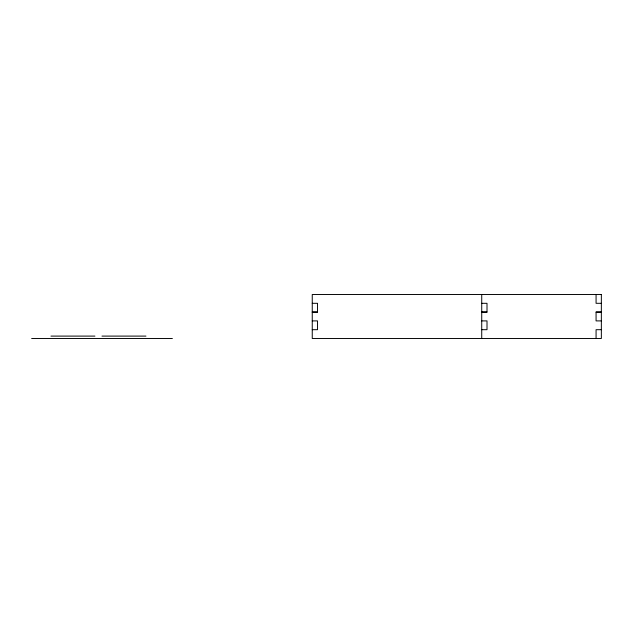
<?xml version="1.0" encoding="UTF-8"?>
<svg xmlns="http://www.w3.org/2000/svg" width="633" height="633" viewBox="0 0 633 633"><rect width="100%" height="100%" fill="white"/><g stroke="black" fill="none" stroke-linecap="round" stroke-linejoin="round"><path stroke-width="0.95" d="M312.251 303.31L317.529 303.31L317.529 312.101L312.251 312.101M481.729 303.31L487.006 303.31L487.006 312.101L481.729 312.101M601.35 303.31L596.072 303.31L596.072 294.511M312.251 312.053L317.529 312.053M481.729 312.053L487.006 312.053M601.35 312.053L596.072 312.053L596.072 320.899L601.35 320.899M596.072 312.101L601.35 312.101M312.251 320.899L317.529 320.899L317.529 329.69L312.251 329.69M481.729 320.899L487.006 320.899L487.006 329.69L481.729 329.69M601.35 329.69L596.072 329.69L596.072 338.489M50.957 336.099L94.934 336.099M101.976 336.099L145.954 336.099M31.65 338.489L172.382 338.489M481.729 294.511L481.729 338.489M601.35 294.511L312.251 294.511L312.251 338.489L601.35 338.489L601.35 294.511"/></g></svg>
